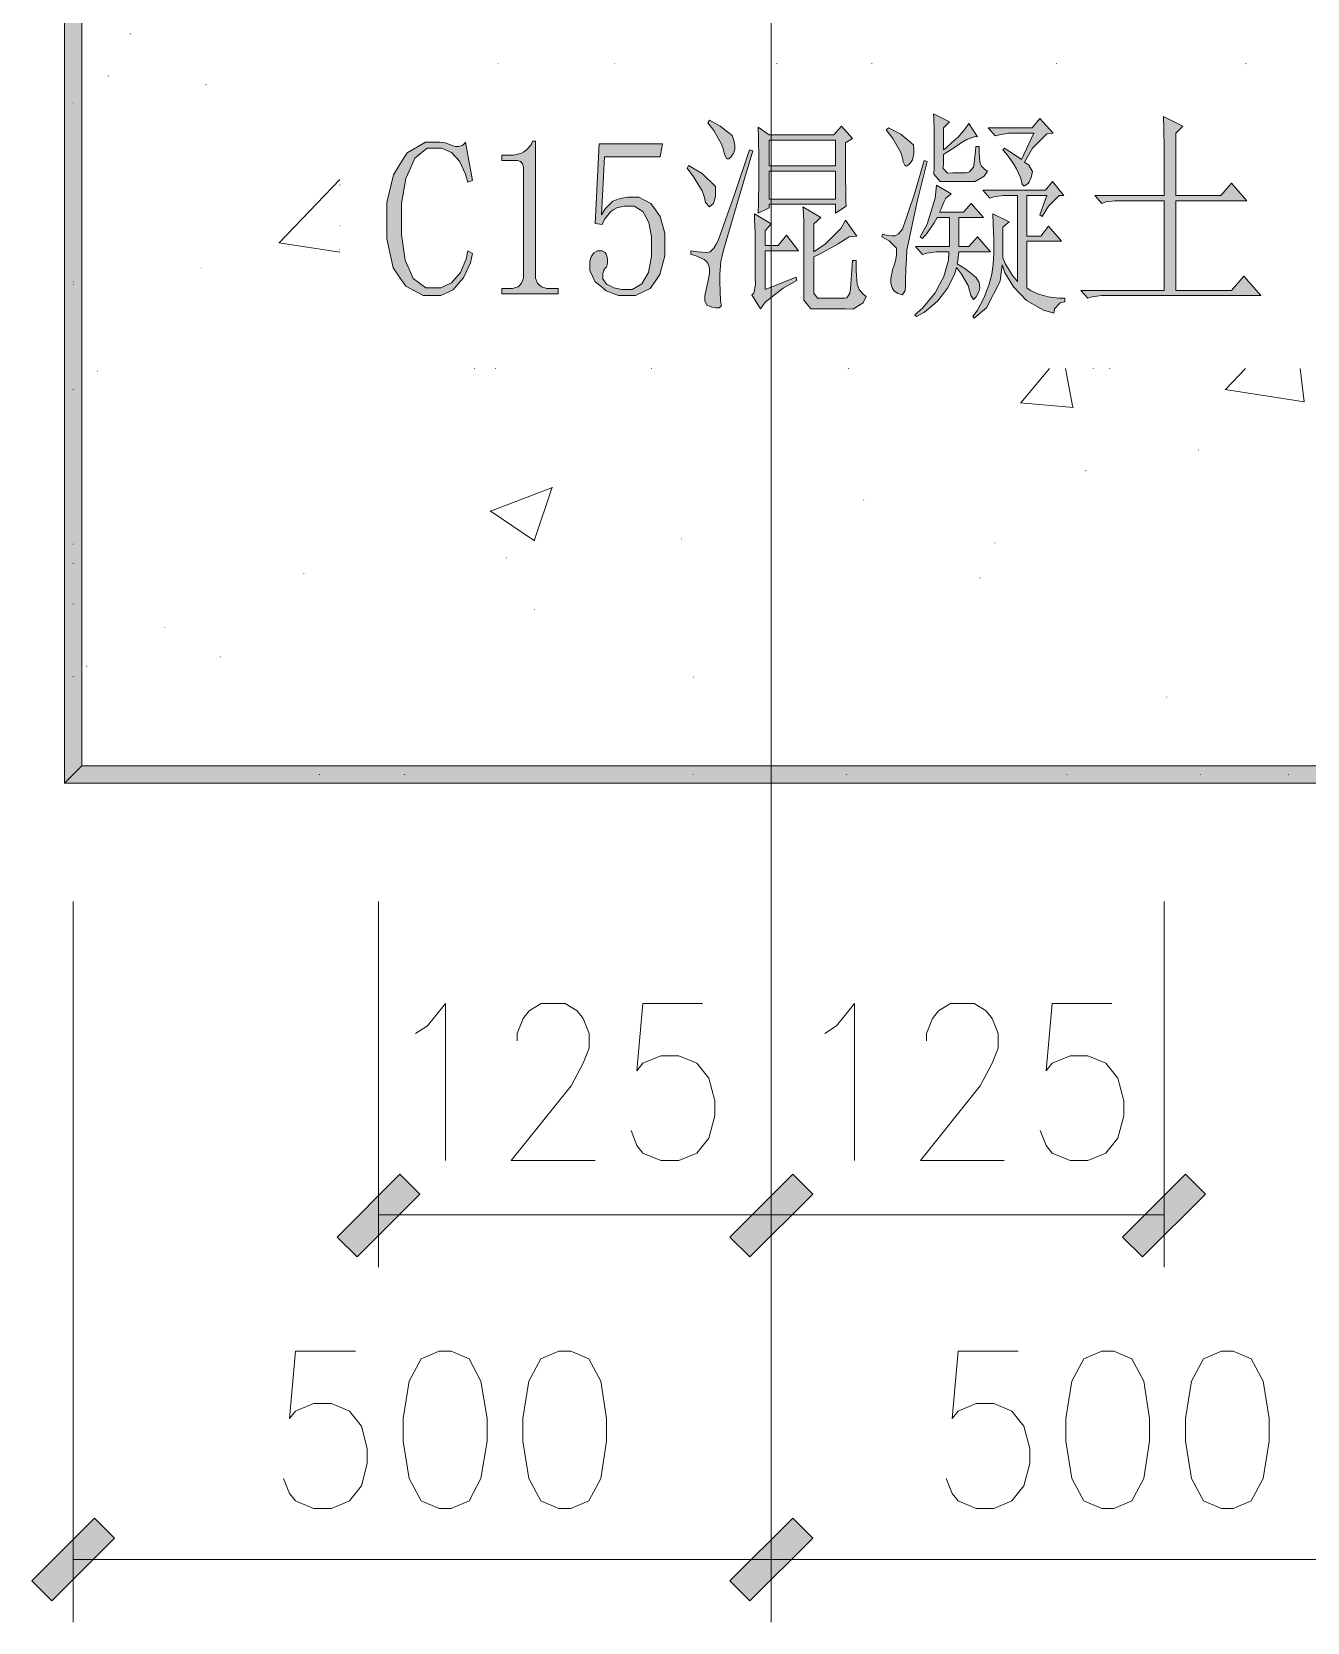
# Model space of a CAD drawing. Header units: millimetres. Extents: x 0 to 586, y 0 to 414.
# Drawn here: x 186.34 to 215.16, y 27.13 to 63.06 of the extents above; entities that cross this region are included whole.
import ezdxf

# ---------------------------------------------------------------- set-up
doc = ezdxf.new("R2010")
doc.units = ezdxf.units.MM

msp = doc.modelspace()

# ---------------------------------------------------------------- hatches: boundary and pattern name
h = msp.add_hatch(color=0)
h.dxf.hatch_style = 2
h.paths.add_polyline_path([(187.476694, 46.478472), (187.081583, 46.083361), (187.081583, 81.188278), (187.476694, 80.793167)])
h = msp.add_hatch(color=0)
h.dxf.hatch_style = 2
h.paths.add_polyline_path([(188.570306, 63.003642), (188.557253, 63.016694), (188.570306, 63.029747), (188.583358, 63.016694)])
h = msp.add_hatch(color=0)
h.dxf.hatch_style = 2
h.paths.add_polyline_path([(196.878222, 62.329836), (196.865169, 62.342889), (196.878222, 62.355942), (196.891275, 62.342889)])
h = msp.add_hatch(color=0)
h.dxf.hatch_style = 2
h.paths.add_polyline_path([(199.513472, 62.329836), (199.500419, 62.342889), (199.513472, 62.355942), (199.526525, 62.342889)])
h = msp.add_hatch(color=0)
h.dxf.hatch_style = 2
h.paths.add_polyline_path([(203.051833, 62.442725), (203.038781, 62.455778), (203.051833, 62.468831), (203.064886, 62.455778)])
h = msp.add_hatch(color=0)
h.dxf.hatch_style = 2
h.paths.add_polyline_path([(203.051833, 62.442725), (203.038781, 62.455778), (203.051833, 62.468831), (203.064886, 62.455778)])
h = msp.add_hatch(color=0)
h.dxf.hatch_style = 2
h.paths.add_polyline_path([(203.051833, 62.442725), (203.038781, 62.455778), (203.051833, 62.468831), (203.064886, 62.455778)])
h = msp.add_hatch(color=0)
h.dxf.hatch_style = 2
h.paths.add_polyline_path([(203.178833, 62.329836), (203.165781, 62.342889), (203.178833, 62.355942), (203.191886, 62.342889)])
h = msp.add_hatch(color=0)
h.dxf.hatch_style = 2
h.paths.add_polyline_path([(203.178833, 62.329836), (203.165781, 62.342889), (203.178833, 62.355942), (203.191886, 62.342889)])
h = msp.add_hatch(color=0)
h.dxf.hatch_style = 2
h.paths.add_polyline_path([(205.32725, 62.329836), (205.314197, 62.342889), (205.32725, 62.355942), (205.340303, 62.342889)])
h = msp.add_hatch(color=0)
h.dxf.hatch_style = 2
h.paths.add_polyline_path([(205.32725, 62.329836), (205.314197, 62.342889), (205.32725, 62.355942), (205.340303, 62.342889)])
h = msp.add_hatch(color=0)
h.dxf.hatch_style = 2
h.paths.add_polyline_path([(209.497083, 62.329836), (209.484031, 62.342889), (209.497083, 62.355942), (209.510136, 62.342889)])
h = msp.add_hatch(color=0)
h.dxf.hatch_style = 2
h.paths.add_polyline_path([(213.776278, 62.329836), (213.763225, 62.342889), (213.776278, 62.355942), (213.789331, 62.342889)])
h = msp.add_hatch(color=0)
h.dxf.hatch_style = 2
h.paths.add_polyline_path([(213.776278, 62.329836), (213.763225, 62.342889), (213.776278, 62.355942), (213.789331, 62.342889)])
h = msp.add_hatch(color=0)
h.dxf.hatch_style = 2
h.paths.add_polyline_path([(213.776278, 62.329836), (213.763225, 62.342889), (213.776278, 62.355942), (213.789331, 62.342889)])
h = msp.add_hatch(color=0)
h.dxf.hatch_style = 2
h.paths.add_polyline_path([(188.069361, 62.051142), (188.056308, 62.064194), (188.069361, 62.077247), (188.082414, 62.064194)])
h = msp.add_hatch(color=0)
h.dxf.hatch_style = 2
h.paths.add_polyline_path([(190.281278, 61.850058), (190.268225, 61.863111), (190.281278, 61.876164), (190.294331, 61.863111)])
h = msp.add_hatch(color=0)
h.dxf.hatch_style = 2
h.paths.add_polyline_path([(187.279139, 61.444364), (187.266086, 61.457417), (187.279139, 61.470469), (187.292192, 61.457417)])
h = msp.add_hatch(color=0)
h.dxf.hatch_style = 2
h.paths.add_polyline_path([(187.279139, 61.444364), (187.266086, 61.457417), (187.279139, 61.470469), (187.292192, 61.457417)])
h = msp.add_hatch(color=0)
h.dxf.hatch_style = 2
h.paths.add_polyline_path([(187.279139, 61.444364), (187.266086, 61.457417), (187.279139, 61.470469), (187.292192, 61.457417)])
h = msp.add_hatch(color=0)
h.dxf.hatch_style = 2
h.paths.add_polyline_path([(206.734833, 60.014556), (206.734833, 60.61075), (206.734833, 60.818889), (206.72425, 61.115222), (206.717194, 61.206944), (207.084083, 61.027028), (206.942972, 60.889444), (206.942972, 60.392028), (207.006472, 60.441417), (207.137, 60.557833), (207.204028, 60.621333), (207.274583, 60.684833), (207.433333, 60.868278), (207.518, 60.988222), (207.712028, 60.688361), (207.659111, 60.698944), (207.475667, 60.631917), (207.345139, 60.550778), (207.214611, 60.462583), (207.013528, 60.332056), (206.942972, 60.29325), (206.942972, 60.095694), (206.935917, 59.97575), (207.038222, 59.866389), (207.154639, 59.876972), (207.468611, 59.876972), (207.535639, 59.898139), (207.620306, 60.000444), (207.634417, 60.085111), (207.645, 60.169778), (207.669694, 60.363806), (207.67675, 60.473167), (207.747306, 60.473167), (207.747306, 60.325), (207.764944, 60.123917), (207.782583, 60.074528), (207.800222, 60.025139), (207.877833, 59.947528), (207.937806, 59.915778), (207.86725, 59.799361), (207.659111, 59.679417), (207.518, 59.679417), (207.031167, 59.679417), (206.872417, 59.679417), (206.72425, 59.84875)])
h = msp.add_hatch(color=0)
h.dxf.hatch_style = 2
h.paths.add_polyline_path([(208.777417, 60.113333), (208.872667, 60.046306), (208.953806, 59.905194), (208.943222, 59.838167), (208.929111, 59.767611), (208.88325, 59.668833), (208.855028, 59.637083), (208.823278, 59.608861), (208.784472, 59.580639), (208.749194, 59.580639), (208.713917, 59.637083), (208.706861, 59.697056), (208.678639, 59.788778), (208.5975, 59.965167), (208.541056, 60.053361), (208.484611, 60.145083), (208.357611, 60.314417), (208.287056, 60.392028), (208.322333, 60.430833), (208.417583, 60.370861), (208.611611, 60.243861), (208.706861, 60.173306), (208.985556, 60.7695), (208.530472, 60.7695), (208.417583, 60.7695), (208.209444, 60.73775), (208.114194, 60.709528), (207.955444, 60.889444), (208.950278, 60.889444), (209.123139, 61.104639), (209.423, 60.7695), (209.281889, 60.758917), (208.957333, 60.430833)])
h = msp.add_hatch(color=0)
h.dxf.hatch_style = 2
h.paths.add_polyline_path([(211.934778, 60.236806), (211.934778, 60.416722), (211.924194, 60.871806), (211.917139, 61.146972), (212.351056, 60.931778), (212.195833, 60.773028), (212.195833, 59.365444), (213.208306, 59.365444), (213.451722, 59.644139), (213.800972, 59.2455), (212.195833, 59.2455), (212.195833, 57.220556), (213.451722, 57.220556), (213.730417, 57.538056), (214.114944, 57.100611), (210.625972, 57.100611), (210.513083, 57.100611), (210.301417, 57.072389), (210.206167, 57.044167), (210.050944, 57.220556), (211.934778, 57.220556), (211.934778, 59.2455), (210.939944, 59.2455), (210.827056, 59.2455), (210.615389, 59.217278), (210.520139, 59.185528), (210.364917, 59.365444), (211.934778, 59.365444)])
h = msp.add_hatch(color=0)
h.dxf.hatch_style = 2
h.paths.add_polyline_path([(201.658361, 61.065833), (201.901778, 60.92825), (202.166361, 60.720111), (202.191056, 60.649556), (202.212222, 60.582528), (202.233389, 60.48375), (202.233389, 60.452), (202.233389, 60.402611), (202.201639, 60.314417), (202.173417, 60.275611), (202.141667, 60.233278), (202.092278, 60.194472), (202.074639, 60.194472), (202.049944, 60.194472), (201.997028, 60.29325), (201.972333, 60.392028), (201.926472, 60.522556), (201.753611, 60.829472), (201.623083, 61.005861)])
h = msp.add_hatch(color=0)
h.paths.add_polyline_path([(202.7555, 58.966806), (202.766083, 59.192583), (202.773139, 59.675889), (202.773139, 59.929889), (202.773139, 60.180361), (202.766083, 60.670722), (202.7555, 60.910611), (203.002444, 60.730694), (204.466472, 60.730694), (204.639333, 60.92825), (204.886278, 60.653083), (204.727528, 60.554306), (204.727528, 59.958111), (204.738111, 59.2455), (204.745167, 59.125556), (204.50175, 58.966806), (204.50175, 59.164361), (203.002444, 59.164361), (203.002444, 59.08675)])
h.paths.add_polyline_path([(203.002444, 59.915778), (203.002444, 59.284306), (204.50175, 59.284306), (204.50175, 59.915778)])
h.paths.add_polyline_path([(203.002444, 60.614278), (203.002444, 60.035722), (204.50175, 60.035722), (204.50175, 60.614278)])
h = msp.add_hatch(color=0)
h.dxf.hatch_style = 2
h.paths.add_polyline_path([(205.651806, 60.847111), (205.704722, 60.889444), (205.983417, 60.748333), (206.269167, 60.511972), (206.272694, 60.413194), (206.276222, 60.314417), (206.244472, 60.169778), (206.212722, 60.123917), (206.177444, 60.081583), (206.124528, 60.035722), (206.106889, 60.035722), (206.078667, 60.035722), (206.036333, 60.123917), (206.018694, 60.215639), (205.983417, 60.332056), (205.799972, 60.649556)])
h = msp.add_hatch(color=0)
h.dxf.hatch_style = 2
h.paths.add_polyline_path([(195.428306, 57.100611), (195.184889, 57.100611), (194.796833, 57.312278), (194.652194, 57.520417), (194.511083, 57.728556), (194.366444, 58.381194), (194.366444, 58.829222), (194.366444, 59.203167), (194.518139, 59.831111), (194.669833, 60.078056), (194.825056, 60.325), (195.237806, 60.571944), (195.498861, 60.571944), (195.562361, 60.571944), (195.682306, 60.554306), (195.742278, 60.533139), (195.805778, 60.504917), (195.908083, 60.473167), (195.953944, 60.473167), (195.989222, 60.473167), (196.045667, 60.48375), (196.066833, 60.494333), (196.088, 60.504917), (196.126806, 60.543722), (196.144444, 60.571944), (196.303194, 59.700583), (196.197361, 59.661778), (196.144444, 59.84875), (196.006861, 60.138028), (195.918667, 60.236806), (195.830472, 60.335583), (195.604694, 60.434361), (195.463583, 60.434361), (195.280139, 60.434361), (194.997917, 60.208583), (194.899139, 59.979278), (194.796833, 59.749972), (194.698056, 59.185528), (194.698056, 58.846861), (194.698056, 58.479972), (194.782722, 57.904944), (194.870917, 57.696806), (194.959111, 57.488667), (195.244861, 57.280528), (195.445944, 57.280528), (195.587056, 57.280528), (195.826944, 57.393417), (195.925722, 57.506306), (196.028028, 57.622722), (196.162083, 57.926111), (196.197361, 58.113083), (196.303194, 58.053111), (196.257333, 57.844972), (196.098583, 57.502778), (195.978639, 57.368722), (195.862222, 57.234667), (195.587056, 57.100611)])
h = msp.add_hatch(color=0)
h.dxf.hatch_style = 2
h.paths.add_polyline_path([(197.728417, 60.589583), (197.728417, 57.580389), (197.728417, 57.49925), (197.774278, 57.379306), (197.816611, 57.3405), (197.858944, 57.301694), (197.982417, 57.262889), (198.060028, 57.262889), (198.236417, 57.262889), (198.236417, 57.142944), (196.962889, 57.142944), (196.962889, 57.262889), (197.121639, 57.262889), (197.206306, 57.262889), (197.333306, 57.301694), (197.372111, 57.3405), (197.410917, 57.379306), (197.45325, 57.49925), (197.45325, 57.580389), (197.45325, 59.97575), (197.45325, 60.014556), (197.428556, 60.081583), (197.407389, 60.106278), (197.386222, 60.130972), (197.319194, 60.155667), (197.276861, 60.155667), (196.962889, 60.155667), (196.962889, 60.275611), (197.121639, 60.275611), (197.223944, 60.275611), (197.393278, 60.314417), (197.460306, 60.353222), (197.523806, 60.395556), (197.626111, 60.511972), (197.661389, 60.589583)])
h = msp.add_hatch(color=0)
h.dxf.hatch_style = 2
h.paths.add_polyline_path([(199.894472, 59.323111), (200.060278, 59.323111), (200.331917, 59.182), (200.43775, 59.037361), (200.543583, 58.892722), (200.645889, 58.511722), (200.645889, 58.271833), (200.645889, 58.003722), (200.536528, 57.576861), (200.427167, 57.418111), (200.317806, 57.259361), (199.982667, 57.100611), (199.756889, 57.100611), (199.598139, 57.100611), (199.319444, 57.206444), (199.1995, 57.312278), (199.076028, 57.414583), (198.952556, 57.668583), (198.952556, 57.81675), (198.952556, 57.876722), (198.984306, 57.979028), (199.016056, 58.024889), (199.044278, 58.07075), (199.128944, 58.113083), (199.178333, 58.113083), (199.23125, 58.113083), (199.301806, 58.074278), (199.319444, 58.035472), (199.337083, 57.993139), (199.354722, 57.926111), (199.354722, 57.894361), (199.354722, 57.834389), (199.3265, 57.746194), (199.301806, 57.717972), (199.273583, 57.675639), (199.248889, 57.598028), (199.248889, 57.559222), (199.248889, 57.478083), (199.333556, 57.358139), (199.414694, 57.319333), (199.499361, 57.280528), (199.67575, 57.241722), (199.774528, 57.241722), (199.912111, 57.241722), (200.127306, 57.368722), (200.201389, 57.49925), (200.275472, 57.62625), (200.349556, 57.993139), (200.349556, 58.233028), (200.349556, 58.430583), (200.286056, 58.755139), (200.219028, 58.878611), (200.152, 59.002083), (199.957972, 59.125556), (199.827444, 59.125556), (199.728667, 59.125556), (199.562861, 59.08675), (199.495833, 59.044417), (199.425278, 59.005611), (199.29475, 58.836278), (199.23125, 58.709278), (199.076028, 58.730444), (199.164222, 60.533139), (200.592972, 60.533139), (200.540056, 60.236806), (199.284167, 60.236806), (199.213611, 58.928), (199.301806, 59.065583), (199.471139, 59.234917), (199.555806, 59.263139), (199.636944, 59.294889), (199.809806, 59.323111)])
h = msp.add_hatch(color=0)
h.dxf.hatch_style = 2
h.paths.add_polyline_path([(202.635556, 60.374389), (202.321583, 59.312528), (201.975861, 58.127194), (201.944111, 58.003722), (201.915889, 57.88025), (201.887667, 57.576861), (201.894722, 57.400472), (201.89825, 57.220556), (201.908833, 56.973611), (201.919417, 56.903056), (201.919417, 56.86425), (201.877083, 56.825444), (201.831222, 56.825444), (201.795944, 56.825444), (201.711278, 56.843083), (201.658361, 56.86425), (201.605444, 56.881889), (201.552528, 56.973611), (201.552528, 57.040639), (201.552528, 57.093556), (201.58075, 57.241722), (201.605444, 57.3405), (201.630139, 57.439278), (201.658361, 57.598028), (201.658361, 57.658), (201.658361, 57.725028), (201.619556, 57.834389), (201.58075, 57.876722), (201.538417, 57.915528), (201.369083, 57.993139), (201.238556, 58.035472), (201.238556, 58.113083), (201.397306, 58.091917), (201.591333, 58.077806), (201.630139, 58.084861), (201.668944, 58.088389), (201.757139, 58.176583), (201.806528, 58.26125), (201.852389, 58.345917), (202.233389, 59.411306), (202.565, 60.395556)])
h = msp.add_hatch(color=0)
h.dxf.hatch_style = 2
h.paths.add_polyline_path([(201.185639, 60.03925), (201.492556, 59.859333), (201.795944, 59.566528), (201.795944, 59.453639), (201.795944, 59.337222), (201.750083, 59.185528), (201.700694, 59.143194), (201.654833, 59.104389), (201.570167, 59.203167), (201.534889, 59.344278), (201.492556, 59.471278), (201.298528, 59.788778), (201.150361, 59.979278)])
h = msp.add_hatch(color=0)
h.dxf.hatch_style = 2
h.paths.add_polyline_path([(205.567139, 58.490556), (205.651806, 58.469389), (205.775278, 58.45175), (205.810556, 58.45175), (205.845833, 58.45175), (205.926972, 58.501139), (205.976361, 58.550528), (206.022222, 58.599917), (206.290333, 59.400722), (206.509056, 60.155667), (206.576083, 60.1345), (206.350306, 59.231389), (206.113944, 58.127194), (206.106889, 57.926111), (206.096306, 57.7215), (206.08925, 57.421639), (206.08925, 57.322861), (206.078667, 57.2135), (206.018694, 57.11825), (205.965778, 57.132361), (205.912861, 57.146472), (205.83525, 57.202917), (205.810556, 57.241722), (205.782333, 57.280528), (205.757639, 57.37225), (205.757639, 57.421639), (205.757639, 57.471028), (205.77175, 57.573333), (205.782333, 57.629778), (205.796444, 57.682694), (205.828194, 57.788528), (205.845833, 57.837917), (205.863472, 57.887306), (205.881111, 58.014306), (205.881111, 58.095444), (205.881111, 58.173056), (205.715306, 58.342389), (205.5495, 58.430583)])
h = msp.add_hatch(color=0)
h.dxf.hatch_style = 2
h.paths.add_polyline_path([(207.606194, 56.627889), (207.712028, 56.776056), (207.86725, 57.061806), (207.920167, 57.202917), (207.973083, 57.3405), (208.040111, 57.587444), (208.050694, 57.696806), (208.064806, 57.806167), (208.078917, 58.063694), (208.078917, 58.211861), (208.078917, 58.363556), (208.068333, 58.730444), (208.061278, 58.945639), (208.428167, 58.76925), (208.287056, 58.649306), (208.287056, 57.954333), (208.339972, 57.827333), (208.505778, 57.559222), (208.618667, 57.421639), (208.618667, 59.361917), (208.410528, 59.361917), (208.297639, 59.361917), (208.085972, 59.333694), (207.990722, 59.305472), (207.831972, 59.481861), (209.246611, 59.481861), (209.405361, 59.679417), (209.666417, 59.361917), (209.560583, 59.361917), (209.317167, 59.125556), (209.176056, 58.885667), (209.123139, 58.928), (209.281889, 59.361917), (208.826806, 59.361917), (208.826806, 58.448222), (209.140778, 58.448222), (209.317167, 58.666944), (209.6135, 58.331806), (208.826806, 58.331806), (208.826806, 57.280528), (208.907944, 57.220556), (209.094917, 57.132361), (209.204278, 57.104139), (209.313639, 57.072389), (209.553528, 57.044167), (209.684056, 57.044167), (209.684056, 56.963028), (209.578222, 56.934806), (209.45475, 56.804278), (209.437111, 56.7055), (209.204278, 56.776056), (208.823278, 56.994778), (208.678639, 57.142944), (208.537528, 57.291111), (208.329389, 57.619194), (208.269417, 57.795583), (208.227083, 57.428694), (207.913111, 56.825444), (207.641472, 56.589083)])
h = msp.add_hatch(color=0)
h.dxf.hatch_style = 2
h.paths.add_polyline_path([(193.304583, 59.588753), (193.291531, 59.601806), (193.304583, 59.614858), (193.317636, 59.601806)])
h = msp.add_hatch(color=0)
h.dxf.hatch_style = 2
h.paths.add_polyline_path([(193.304583, 59.588753), (193.291531, 59.601806), (193.304583, 59.614858), (193.317636, 59.601806)])
h = msp.add_hatch(color=0)
h.dxf.hatch_style = 2
h.paths.add_polyline_path([(207.712028, 58.430583), (208.008361, 58.091917), (207.292222, 58.091917), (207.285167, 58.024889), (207.267528, 57.883778), (207.256944, 57.81675), (207.450972, 57.696806), (207.67675, 57.516889), (207.712028, 57.460444), (207.747306, 57.400472), (207.764944, 57.280528), (207.747306, 57.220556), (207.729667, 57.160583), (207.680278, 57.072389), (207.652056, 57.044167), (207.620306, 57.012417), (207.563861, 57.104139), (207.535639, 57.220556), (207.503889, 57.329917), (207.352194, 57.587444), (207.239306, 57.735611), (207.196972, 57.576861), (207.038222, 57.269944), (206.925333, 57.121778), (206.812444, 56.973611), (206.516111, 56.726667), (206.332667, 56.627889), (206.297389, 56.666694), (206.480833, 56.825444), (206.759528, 57.167639), (206.858306, 57.351083), (206.953556, 57.534528), (207.055861, 57.904944), (207.066444, 58.091917), (206.890056, 58.091917), (206.777167, 58.091917), (206.569028, 58.063694), (206.473778, 58.031944), (206.315028, 58.211861), (207.084083, 58.211861), (207.084083, 58.868028), (206.805389, 58.868028), (206.734833, 58.748083), (206.569028, 58.508194), (206.473778, 58.391778), (206.420861, 58.430583), (206.576083, 58.716333), (206.759528, 59.301944), (206.78775, 59.598278), (207.119361, 59.400722), (206.995889, 59.301944), (206.960611, 59.224333), (206.890056, 59.065583), (206.858306, 58.984444), (207.398056, 58.984444), (207.570917, 59.182), (207.849611, 58.868028), (207.292222, 58.868028), (207.292222, 58.211861), (207.518, 58.211861)])
h = msp.add_hatch(color=0)
h.dxf.hatch_style = 2
h.paths.add_polyline_path([(202.688472, 57.49925), (202.688472, 58.331806), (202.688472, 58.518778), (202.677889, 58.829222), (202.670833, 58.945639), (203.051833, 58.726917), (202.91425, 58.568167), (202.91425, 58.233028), (203.210583, 58.233028), (203.401083, 58.469389), (203.665667, 58.113083), (202.91425, 58.113083), (202.91425, 57.241722), (203.61275, 57.516889), (203.630389, 57.439278), (203.323472, 57.269944), (202.91425, 56.952444), (202.808417, 56.804278), (202.617917, 57.121778), (202.66025, 57.160583), (202.695528, 57.351083)])
h = msp.add_hatch(color=0)
h.dxf.hatch_style = 2
h.paths.add_polyline_path([(203.785611, 58.550528), (203.785611, 58.716333), (203.778556, 58.995028), (203.767972, 59.104389), (204.170139, 58.8645), (204.011389, 58.726917), (204.011389, 58.091917), (204.275972, 58.271833), (204.632278, 58.628139), (204.727528, 58.808056), (204.988583, 58.448222), (204.815722, 58.430583), (204.561722, 58.271833), (204.159556, 58.042528), (204.011389, 57.9755), (204.011389, 57.280528), (204.011389, 57.160583), (204.099583, 57.040639), (204.187778, 57.040639), (204.709889, 57.040639), (204.762806, 57.051222), (204.829833, 57.160583), (204.840417, 57.259361), (204.854528, 57.358139), (204.875694, 57.675639), (204.886278, 57.894361), (204.970944, 57.894361), (204.970944, 57.658), (204.995639, 57.358139), (205.016806, 57.298167), (205.037972, 57.241722), (205.129694, 57.132361), (205.20025, 57.082972), (205.129694, 56.934806), (204.893333, 56.793694), (204.727528, 56.804278), (204.099583, 56.804278), (203.944361, 56.804278), (203.785611, 57.001833), (203.785611, 57.199389)])
h = msp.add_hatch(color=0)
h.dxf.hatch_style = 2
h.paths.add_polyline_path([(193.304583, 58.664475), (193.291531, 58.677528), (193.304583, 58.690581), (193.317636, 58.677528)])
h = msp.add_hatch(color=0)
h.dxf.hatch_style = 2
h.paths.add_polyline_path([(193.304583, 58.664475), (193.291531, 58.677528), (193.304583, 58.690581), (193.317636, 58.677528)])
h = msp.add_hatch(color=0)
h.dxf.hatch_style = 2
h.paths.add_polyline_path([(193.304583, 58.121197), (193.291531, 58.13425), (193.304583, 58.147303), (193.317636, 58.13425)])
h = msp.add_hatch(color=0)
h.dxf.hatch_style = 2
h.paths.add_polyline_path([(193.304583, 58.121197), (193.291531, 58.13425), (193.304583, 58.147303), (193.317636, 58.13425)])
h = msp.add_hatch(color=0)
h.dxf.hatch_style = 2
h.paths.add_polyline_path([(190.175444, 57.711975), (190.162392, 57.725028), (190.175444, 57.738081), (190.188497, 57.725028)])
h = msp.add_hatch(color=0)
h.dxf.hatch_style = 2
h.paths.add_polyline_path([(187.279139, 57.401531), (187.266086, 57.414583), (187.279139, 57.427636), (187.292192, 57.414583)])
h = msp.add_hatch(color=0)
h.dxf.hatch_style = 2
h.paths.add_polyline_path([(187.279139, 57.401531), (187.266086, 57.414583), (187.279139, 57.427636), (187.292192, 57.414583)])
h = msp.add_hatch(color=0)
h.dxf.hatch_style = 2
h.paths.add_polyline_path([(187.279139, 57.401531), (187.266086, 57.414583), (187.279139, 57.427636), (187.292192, 57.414583)])
h = msp.add_hatch(color=0)
h.dxf.hatch_style = 2
h.paths.add_polyline_path([(187.279139, 57.330975), (187.266086, 57.344028), (187.279139, 57.357081), (187.292192, 57.344028)])
h = msp.add_hatch(color=0)
h.dxf.hatch_style = 2
h.paths.add_polyline_path([(187.279139, 57.330975), (187.266086, 57.344028), (187.279139, 57.357081), (187.292192, 57.344028)])
h = msp.add_hatch(color=0)
h.dxf.hatch_style = 2
h.paths.add_polyline_path([(187.279139, 57.330975), (187.266086, 57.344028), (187.279139, 57.357081), (187.292192, 57.344028)])
h = msp.add_hatch(color=0)
h.dxf.hatch_style = 2
h.paths.add_polyline_path([(187.825944, 55.383642), (187.812892, 55.396694), (187.825944, 55.409747), (187.838997, 55.396694)])
h = msp.add_hatch(color=0)
h.dxf.hatch_style = 2
h.paths.add_polyline_path([(196.345528, 55.440086), (196.332475, 55.453139), (196.345528, 55.466192), (196.358581, 55.453139)])
h = msp.add_hatch(color=0)
h.dxf.hatch_style = 2
h.paths.add_polyline_path([(196.345528, 55.440086), (196.332475, 55.453139), (196.345528, 55.466192), (196.358581, 55.453139)])
h = msp.add_hatch(color=0)
h.dxf.hatch_style = 2
h.paths.add_polyline_path([(196.825306, 55.440086), (196.812253, 55.453139), (196.825306, 55.466192), (196.838358, 55.453139)])
h = msp.add_hatch(color=0)
h.dxf.hatch_style = 2
h.paths.add_polyline_path([(196.825306, 55.440086), (196.812253, 55.453139), (196.825306, 55.466192), (196.838358, 55.453139)])
h = msp.add_hatch(color=0)
h.dxf.hatch_style = 2
h.paths.add_polyline_path([(200.346028, 55.440086), (200.332975, 55.453139), (200.346028, 55.466192), (200.359081, 55.453139)])
h = msp.add_hatch(color=0)
h.dxf.hatch_style = 2
h.paths.add_polyline_path([(200.346028, 55.440086), (200.332975, 55.453139), (200.346028, 55.466192), (200.359081, 55.453139)])
h = msp.add_hatch(color=0)
h.dxf.hatch_style = 2
h.paths.add_polyline_path([(200.346028, 55.440086), (200.332975, 55.453139), (200.346028, 55.466192), (200.359081, 55.453139)])
h = msp.add_hatch(color=0)
h.dxf.hatch_style = 2
h.paths.add_polyline_path([(204.794556, 55.440086), (204.781503, 55.453139), (204.794556, 55.466192), (204.807608, 55.453139)])
h = msp.add_hatch(color=0)
h.dxf.hatch_style = 2
h.paths.add_polyline_path([(210.329639, 55.440086), (210.316586, 55.453139), (210.329639, 55.466192), (210.342692, 55.453139)])
h = msp.add_hatch(color=0)
h.dxf.hatch_style = 2
h.paths.add_polyline_path([(210.329639, 55.440086), (210.316586, 55.453139), (210.329639, 55.466192), (210.342692, 55.453139)])
h = msp.add_hatch(color=0)
h.dxf.hatch_style = 2
h.paths.add_polyline_path([(210.329639, 55.440086), (210.316586, 55.453139), (210.329639, 55.466192), (210.342692, 55.453139)])
h = msp.add_hatch(color=0)
h.dxf.hatch_style = 2
h.paths.add_polyline_path([(210.700056, 55.440086), (210.687003, 55.453139), (210.700056, 55.466192), (210.713108, 55.453139)])
h = msp.add_hatch(color=0)
h.dxf.hatch_style = 2
h.paths.add_polyline_path([(210.700056, 55.440086), (210.687003, 55.453139), (210.700056, 55.466192), (210.713108, 55.453139)])
h = msp.add_hatch(color=0)
h.dxf.hatch_style = 2
h.paths.add_polyline_path([(187.279139, 54.963836), (187.266086, 54.976889), (187.279139, 54.989942), (187.292192, 54.976889)])
h = msp.add_hatch(color=0)
h.dxf.hatch_style = 2
h.paths.add_polyline_path([(187.279139, 54.963836), (187.266086, 54.976889), (187.279139, 54.989942), (187.292192, 54.976889)])
h = msp.add_hatch(color=0)
h.dxf.hatch_style = 2
h.paths.add_polyline_path([(187.279139, 54.963836), (187.266086, 54.976889), (187.279139, 54.989942), (187.292192, 54.976889)])
h = msp.add_hatch(color=0)
h.dxf.hatch_style = 2
h.paths.add_polyline_path([(203.051833, 54.103058), (203.038781, 54.116111), (203.051833, 54.129164), (203.064886, 54.116111)])
h = msp.add_hatch(color=0)
h.dxf.hatch_style = 2
h.paths.add_polyline_path([(203.051833, 54.103058), (203.038781, 54.116111), (203.051833, 54.129164), (203.064886, 54.116111)])
h = msp.add_hatch(color=0)
h.dxf.hatch_style = 2
h.paths.add_polyline_path([(203.051833, 54.103058), (203.038781, 54.116111), (203.051833, 54.129164), (203.064886, 54.116111)])
h = msp.add_hatch(color=0)
h.dxf.hatch_style = 2
h.paths.add_polyline_path([(203.051833, 53.715003), (203.038781, 53.728056), (203.051833, 53.741108), (203.064886, 53.728056)])
h = msp.add_hatch(color=0)
h.dxf.hatch_style = 2
h.paths.add_polyline_path([(203.051833, 53.715003), (203.038781, 53.728056), (203.051833, 53.741108), (203.064886, 53.728056)])
h = msp.add_hatch(color=0)
h.dxf.hatch_style = 2
h.paths.add_polyline_path([(203.051833, 53.715003), (203.038781, 53.728056), (203.051833, 53.741108), (203.064886, 53.728056)])
h = msp.add_hatch(color=0)
h.dxf.hatch_style = 2
h.paths.add_polyline_path([(212.707361, 53.598586), (212.694308, 53.611639), (212.707361, 53.624692), (212.720414, 53.611639)])
h = msp.add_hatch(color=0)
h.dxf.hatch_style = 2
h.paths.add_polyline_path([(210.160306, 53.132919), (210.147253, 53.145972), (210.160306, 53.159025), (210.173358, 53.145972)])
h = msp.add_hatch(color=0)
h.dxf.hatch_style = 2
h.paths.add_polyline_path([(205.143806, 52.473225), (205.130753, 52.486278), (205.143806, 52.499331), (205.156858, 52.486278)])
h = msp.add_hatch(color=0)
h.dxf.hatch_style = 2
h.paths.add_polyline_path([(203.051833, 52.198058), (203.038781, 52.211111), (203.051833, 52.224164), (203.064886, 52.211111)])
h = msp.add_hatch(color=0)
h.dxf.hatch_style = 2
h.paths.add_polyline_path([(203.051833, 52.198058), (203.038781, 52.211111), (203.051833, 52.224164), (203.064886, 52.211111)])
h = msp.add_hatch(color=0)
h.dxf.hatch_style = 2
h.paths.add_polyline_path([(203.051833, 52.198058), (203.038781, 52.211111), (203.051833, 52.224164), (203.064886, 52.211111)])
h = msp.add_hatch(color=0)
h.dxf.hatch_style = 2
h.paths.add_polyline_path([(187.279139, 51.474864), (187.266086, 51.487917), (187.279139, 51.500969), (187.292192, 51.487917)])
h = msp.add_hatch(color=0)
h.dxf.hatch_style = 2
h.paths.add_polyline_path([(187.279139, 51.474864), (187.266086, 51.487917), (187.279139, 51.500969), (187.292192, 51.487917)])
h = msp.add_hatch(color=0)
h.dxf.hatch_style = 2
h.paths.add_polyline_path([(201.023361, 51.591281), (201.010308, 51.604333), (201.023361, 51.617386), (201.036414, 51.604333)])
h = msp.add_hatch(color=0)
h.dxf.hatch_style = 2
h.paths.add_polyline_path([(208.107139, 51.499558), (208.094086, 51.512611), (208.107139, 51.525664), (208.120192, 51.512611)])
h = msp.add_hatch(color=0)
h.dxf.hatch_style = 2
h.paths.add_polyline_path([(187.279139, 51.040947), (187.266086, 51.054), (187.279139, 51.067053), (187.292192, 51.054)])
h = msp.add_hatch(color=0)
h.dxf.hatch_style = 2
h.paths.add_polyline_path([(197.07225, 51.160892), (197.059197, 51.173944), (197.07225, 51.186997), (197.085303, 51.173944)])
h = msp.add_hatch(color=0)
h.dxf.hatch_style = 2
h.paths.add_polyline_path([(192.493194, 50.808114), (192.480142, 50.821167), (192.493194, 50.834219), (192.506247, 50.821167)])
h = msp.add_hatch(color=0)
h.dxf.hatch_style = 2
h.paths.add_polyline_path([(207.768472, 50.709336), (207.755419, 50.722389), (207.768472, 50.735442), (207.781525, 50.722389)])
h = msp.add_hatch(color=0)
h.dxf.hatch_style = 2
h.paths.add_polyline_path([(187.279139, 50.120197), (187.266086, 50.13325), (187.279139, 50.146303), (187.292192, 50.13325)])
h = msp.add_hatch(color=0)
h.dxf.hatch_style = 2
h.paths.add_polyline_path([(197.703722, 49.996725), (197.690669, 50.009778), (197.703722, 50.022831), (197.716775, 50.009778)])
h = msp.add_hatch(color=0)
h.dxf.hatch_style = 2
h.paths.add_polyline_path([(189.339361, 49.587503), (189.326308, 49.600556), (189.339361, 49.613608), (189.352414, 49.600556)])
h = msp.add_hatch(color=0)
h.dxf.hatch_style = 2
h.paths.add_polyline_path([(203.051833, 49.732142), (203.038781, 49.745194), (203.051833, 49.758247), (203.064886, 49.745194)])
h = msp.add_hatch(color=0)
h.dxf.hatch_style = 2
h.paths.add_polyline_path([(203.051833, 49.732142), (203.038781, 49.745194), (203.051833, 49.758247), (203.064886, 49.745194)])
h = msp.add_hatch(color=0)
h.dxf.hatch_style = 2
h.paths.add_polyline_path([(203.051833, 49.732142), (203.038781, 49.745194), (203.051833, 49.758247), (203.064886, 49.745194)])
h = msp.add_hatch(color=0)
h.dxf.hatch_style = 2
h.paths.add_polyline_path([(190.602306, 48.924281), (190.589253, 48.937333), (190.602306, 48.950386), (190.615358, 48.937333)])
h = msp.add_hatch(color=0)
h.dxf.hatch_style = 2
h.paths.add_polyline_path([(187.582528, 48.716142), (187.569475, 48.729194), (187.582528, 48.742247), (187.595581, 48.729194)])
h = msp.add_hatch(color=0)
h.dxf.hatch_style = 2
h.paths.add_polyline_path([(187.279139, 48.479781), (187.266086, 48.492833), (187.279139, 48.505886), (187.292192, 48.492833)])
h = msp.add_hatch(color=0)
h.dxf.hatch_style = 2
h.paths.add_polyline_path([(187.279139, 48.479781), (187.266086, 48.492833), (187.279139, 48.505886), (187.292192, 48.492833)])
h = msp.add_hatch(color=0)
h.dxf.hatch_style = 2
h.paths.add_polyline_path([(187.279139, 48.479781), (187.266086, 48.492833), (187.279139, 48.505886), (187.292192, 48.492833)])
h = msp.add_hatch(color=0)
h.dxf.hatch_style = 2
h.paths.add_polyline_path([(201.298528, 48.469197), (201.285475, 48.48225), (201.298528, 48.495303), (201.311581, 48.48225)])
h = msp.add_hatch(color=0)
h.dxf.hatch_style = 2
h.paths.add_polyline_path([(211.991222, 48.017642), (211.978169, 48.030694), (211.991222, 48.043747), (212.004275, 48.030694)])
h = msp.add_hatch(color=0)
h.dxf.hatch_style = 2
h.paths.add_polyline_path([(203.051833, 47.622531), (203.038781, 47.635583), (203.051833, 47.648636), (203.064886, 47.635583)])
h = msp.add_hatch(color=0)
h.dxf.hatch_style = 2
h.paths.add_polyline_path([(203.051833, 47.622531), (203.038781, 47.635583), (203.051833, 47.648636), (203.064886, 47.635583)])
h = msp.add_hatch(color=0)
h.dxf.hatch_style = 2
h.paths.add_polyline_path([(203.051833, 47.622531), (203.038781, 47.635583), (203.051833, 47.648636), (203.064886, 47.635583)])
h = msp.add_hatch(color=0)
h.dxf.hatch_style = 2
h.paths.add_polyline_path([(203.051833, 47.350892), (203.038781, 47.363944), (203.051833, 47.376997), (203.064886, 47.363944)])
h = msp.add_hatch(color=0)
h.dxf.hatch_style = 2
h.paths.add_polyline_path([(203.051833, 47.350892), (203.038781, 47.363944), (203.051833, 47.376997), (203.064886, 47.363944)])
h = msp.add_hatch(color=0)
h.dxf.hatch_style = 2
h.paths.add_polyline_path([(203.051833, 47.350892), (203.038781, 47.363944), (203.051833, 47.376997), (203.064886, 47.363944)])
h = msp.add_hatch(color=0)
h.dxf.hatch_style = 2
h.paths.add_polyline_path([(218.6305, 46.478472), (219.025611, 46.083361), (187.081583, 46.083361), (187.476694, 46.478472)])
h = msp.add_hatch(color=0)
h.dxf.hatch_style = 2
h.paths.add_polyline_path([(192.842444, 46.267864), (192.829392, 46.280917), (192.842444, 46.293969), (192.855497, 46.280917)])
h = msp.add_hatch(color=0)
h.dxf.hatch_style = 2
h.paths.add_polyline_path([(194.768611, 46.267864), (194.755558, 46.280917), (194.768611, 46.293969), (194.781664, 46.280917)])
h = msp.add_hatch(color=0)
h.dxf.hatch_style = 2
h.paths.add_polyline_path([(201.287944, 46.267864), (201.274892, 46.280917), (201.287944, 46.293969), (201.300997, 46.280917)])
h = msp.add_hatch(color=0)
h.dxf.hatch_style = 2
h.paths.add_polyline_path([(201.287944, 46.267864), (201.274892, 46.280917), (201.287944, 46.293969), (201.300997, 46.280917)])
h = msp.add_hatch(color=0)
h.dxf.hatch_style = 2
h.paths.add_polyline_path([(204.75575, 46.267864), (204.742697, 46.280917), (204.75575, 46.293969), (204.768803, 46.280917)])
h = msp.add_hatch(color=0)
h.dxf.hatch_style = 2
h.paths.add_polyline_path([(209.736972, 46.267864), (209.723919, 46.280917), (209.736972, 46.293969), (209.750025, 46.280917)])
h = msp.add_hatch(color=0)
h.dxf.hatch_style = 2
h.paths.add_polyline_path([(209.736972, 46.267864), (209.723919, 46.280917), (209.736972, 46.293969), (209.750025, 46.280917)])
h = msp.add_hatch(color=0)
h.dxf.hatch_style = 2
h.paths.add_polyline_path([(209.736972, 46.267864), (209.723919, 46.280917), (209.736972, 46.293969), (209.750025, 46.280917)])
h = msp.add_hatch(color=0)
h.dxf.hatch_style = 2
h.paths.add_polyline_path([(212.753222, 46.267864), (212.740169, 46.280917), (212.753222, 46.293969), (212.766275, 46.280917)])
h = msp.add_hatch(color=0)
h.dxf.hatch_style = 2
h.paths.add_polyline_path([(212.753222, 46.267864), (212.740169, 46.280917), (212.753222, 46.293969), (212.766275, 46.280917)])
h = msp.add_hatch(color=0)
h.dxf.hatch_style = 2
h.paths.add_polyline_path([(214.739361, 46.267864), (214.726308, 46.280917), (214.739361, 46.293969), (214.752414, 46.280917)])
h = msp.add_hatch(color=0)
h.dxf.hatch_style = 2
h.paths.add_polyline_path([(193.696167, 35.380083), (193.244611, 35.831639), (194.662778, 37.249806), (195.114333, 36.79825)])
h = msp.add_hatch(color=0)
h.dxf.hatch_style = 2
h.paths.add_polyline_path([(202.568528, 35.380083), (202.116972, 35.831639), (203.538667, 37.249806), (203.990222, 36.79825)])
h = msp.add_hatch(color=0)
h.dxf.hatch_style = 2
h.paths.add_polyline_path([(211.444417, 35.380083), (210.989333, 35.831639), (212.411028, 37.249806), (212.862583, 36.79825)])
h = msp.add_hatch(color=0)
h.dxf.hatch_style = 2
h.paths.add_polyline_path([(186.795833, 27.611917), (186.344278, 28.063472), (187.762444, 29.481639), (188.214, 29.030083)])
h = msp.add_hatch(color=0)
h.dxf.hatch_style = 2
h.paths.add_polyline_path([(202.568528, 27.611917), (202.116972, 28.063472), (203.538667, 29.481639), (203.990222, 29.030083)])

# ---------------------------------------------------------------- linework, layer by layer
at = {"color": 0, "lineweight": 0}
for points in [[(203.051833, 107.008083), (203.051833, 32.974139)], [(191.932278, 58.293), (193.304583, 59.725278)], [(191.92875, 58.296528), (193.304583, 58.084861)], [(208.689222, 54.680556), (209.338333, 55.453139)], [(209.8675, 54.574722), (209.705222, 55.453139)], [(213.314139, 54.976889), (213.765694, 55.453139)], [(215.095667, 54.70525), (215.007472, 55.453139)], [(213.310611, 54.980417), (215.092139, 54.70525)], [(208.682167, 54.680556), (209.881611, 54.574722)], [(196.708889, 52.22875), (198.109417, 52.7685)], [(197.696667, 51.562), (198.102361, 52.772028)], [(196.701833, 52.235806), (197.700194, 51.562)], [(187.279139, 43.409306), (187.279139, 27.128611)], [(194.179472, 43.409306), (194.179472, 35.14725)], [(203.051833, 43.409306), (203.051833, 27.128611)], [(211.927722, 43.409306), (211.927722, 35.14725)], [(195.015556, 40.431861), (195.283667, 40.601194), (195.689361, 41.109194), (195.689361, 37.56025)], [(197.312139, 40.266056), (197.312139, 40.431861), (197.449722, 40.770528), (197.583778, 40.939861), (197.855417, 41.109194), (198.395167, 41.109194), (198.666806, 40.939861), (198.800861, 40.770528), (198.934917, 40.431861), (198.934917, 40.096722), (198.800861, 39.758056), (198.529222, 39.250056), (197.178083, 37.56025), (199.0725, 37.56025)], [(201.503139, 41.109194), (200.152, 41.109194), (200.017944, 39.588722), (200.152, 39.758056), (200.557694, 39.927389), (200.963389, 39.927389), (201.369083, 39.758056), (201.640722, 39.419389), (201.774778, 38.911389), (201.774778, 38.572722), (201.640722, 38.06825), (201.369083, 37.729583), (200.963389, 37.56025), (200.557694, 37.56025), (200.152, 37.729583), (200.017944, 37.898917), (199.883889, 38.237583)], [(204.261861, 40.431861), (204.529972, 40.601194), (204.935667, 41.109194), (204.935667, 37.56025)], [(206.558444, 40.266056), (206.558444, 40.431861), (206.696028, 40.770528), (206.830083, 40.939861), (207.101722, 41.109194), (207.641472, 41.109194), (207.909583, 40.939861), (208.047167, 40.770528), (208.181222, 40.431861), (208.181222, 40.096722), (208.047167, 39.758056), (207.775528, 39.250056), (206.424389, 37.56025), (208.315278, 37.56025)], [(210.749444, 41.109194), (209.398306, 41.109194), (209.26425, 39.588722), (209.398306, 39.758056), (209.804, 39.927389), (210.209694, 39.927389), (210.615389, 39.758056), (210.887028, 39.419389), (211.021083, 38.911389), (211.021083, 38.572722), (210.887028, 38.06825), (210.615389, 37.729583), (210.209694, 37.56025), (209.804, 37.56025), (209.398306, 37.729583), (209.26425, 37.898917), (209.126667, 38.237583)], [(194.179472, 36.329056), (211.927722, 36.329056)], [(193.657361, 33.249306), (192.302694, 33.249306), (192.168639, 31.728833), (192.302694, 31.898167), (192.708389, 32.0675), (193.114083, 32.0675), (193.519778, 31.898167), (193.791417, 31.5595), (193.925472, 31.055028), (193.925472, 30.716361), (193.791417, 30.208361), (193.519778, 29.869694), (193.114083, 29.700361), (192.708389, 29.700361), (192.302694, 29.869694), (192.168639, 30.039028), (192.034583, 30.377694)], [(208.62925, 33.249306), (207.274583, 33.249306), (207.140528, 31.728833), (207.274583, 31.898167), (207.680278, 32.0675), (208.085972, 32.0675), (208.491667, 31.898167), (208.763306, 31.5595), (208.897361, 31.055028), (208.897361, 30.716361), (208.763306, 30.208361), (208.491667, 29.869694), (208.085972, 29.700361), (207.680278, 29.700361), (207.274583, 29.869694), (207.140528, 30.039028), (207.006472, 30.377694)], [(187.279139, 28.546778), (218.828056, 28.546778)]]:
    msp.add_lwpolyline(points, dxfattribs=at)
for points in [[(187.476694, 46.478472), (187.081583, 46.083361), (187.081583, 81.188278), (187.476694, 80.793167)], [(206.734833, 60.014556), (206.734833, 60.61075), (206.734833, 60.818889), (206.72425, 61.115222), (206.717194, 61.206944), (207.084083, 61.027028), (206.942972, 60.889444), (206.942972, 60.392028), (207.006472, 60.441417), (207.137, 60.557833), (207.204028, 60.621333), (207.274583, 60.684833), (207.433333, 60.868278), (207.518, 60.988222), (207.712028, 60.688361), (207.659111, 60.698944), (207.475667, 60.631917), (207.345139, 60.550778), (207.214611, 60.462583), (207.013528, 60.332056), (206.942972, 60.29325), (206.942972, 60.095694), (206.935917, 59.97575), (207.038222, 59.866389), (207.154639, 59.876972), (207.468611, 59.876972), (207.535639, 59.898139), (207.620306, 60.000444), (207.634417, 60.085111), (207.645, 60.169778), (207.669694, 60.363806), (207.67675, 60.473167), (207.747306, 60.473167), (207.747306, 60.325), (207.764944, 60.123917), (207.782583, 60.074528), (207.800222, 60.025139), (207.877833, 59.947528), (207.937806, 59.915778), (207.86725, 59.799361), (207.659111, 59.679417), (207.518, 59.679417), (207.031167, 59.679417), (206.872417, 59.679417), (206.72425, 59.84875)], [(208.777417, 60.113333), (208.872667, 60.046306), (208.953806, 59.905194), (208.943222, 59.838167), (208.929111, 59.767611), (208.88325, 59.668833), (208.855028, 59.637083), (208.823278, 59.608861), (208.784472, 59.580639), (208.749194, 59.580639), (208.713917, 59.637083), (208.706861, 59.697056), (208.678639, 59.788778), (208.5975, 59.965167), (208.541056, 60.053361), (208.484611, 60.145083), (208.357611, 60.314417), (208.287056, 60.392028), (208.322333, 60.430833), (208.417583, 60.370861), (208.611611, 60.243861), (208.706861, 60.173306), (208.985556, 60.7695), (208.530472, 60.7695), (208.417583, 60.7695), (208.209444, 60.73775), (208.114194, 60.709528), (207.955444, 60.889444), (208.950278, 60.889444), (209.123139, 61.104639), (209.423, 60.7695), (209.281889, 60.758917), (208.957333, 60.430833)], [(211.934778, 60.236806), (211.934778, 60.416722), (211.924194, 60.871806), (211.917139, 61.146972), (212.351056, 60.931778), (212.195833, 60.773028), (212.195833, 59.365444), (213.208306, 59.365444), (213.451722, 59.644139), (213.800972, 59.2455), (212.195833, 59.2455), (212.195833, 57.220556), (213.451722, 57.220556), (213.730417, 57.538056), (214.114944, 57.100611), (210.625972, 57.100611), (210.513083, 57.100611), (210.301417, 57.072389), (210.206167, 57.044167), (210.050944, 57.220556), (211.934778, 57.220556), (211.934778, 59.2455), (210.939944, 59.2455), (210.827056, 59.2455), (210.615389, 59.217278), (210.520139, 59.185528), (210.364917, 59.365444), (211.934778, 59.365444)], [(201.658361, 61.065833), (201.901778, 60.92825), (202.166361, 60.720111), (202.191056, 60.649556), (202.212222, 60.582528), (202.233389, 60.48375), (202.233389, 60.452), (202.233389, 60.402611), (202.201639, 60.314417), (202.173417, 60.275611), (202.141667, 60.233278), (202.092278, 60.194472), (202.074639, 60.194472), (202.049944, 60.194472), (201.997028, 60.29325), (201.972333, 60.392028), (201.926472, 60.522556), (201.753611, 60.829472), (201.623083, 61.005861)], [(202.7555, 58.966806), (202.766083, 59.192583), (202.773139, 59.675889), (202.773139, 59.929889), (202.773139, 60.180361), (202.766083, 60.670722), (202.7555, 60.910611), (203.002444, 60.730694), (204.466472, 60.730694), (204.639333, 60.92825), (204.886278, 60.653083), (204.727528, 60.554306), (204.727528, 59.958111), (204.738111, 59.2455), (204.745167, 59.125556), (204.50175, 58.966806), (204.50175, 59.164361), (203.002444, 59.164361), (203.002444, 59.08675)], [(205.651806, 60.847111), (205.704722, 60.889444), (205.983417, 60.748333), (206.269167, 60.511972), (206.272694, 60.413194), (206.276222, 60.314417), (206.244472, 60.169778), (206.212722, 60.123917), (206.177444, 60.081583), (206.124528, 60.035722), (206.106889, 60.035722), (206.078667, 60.035722), (206.036333, 60.123917), (206.018694, 60.215639), (205.983417, 60.332056), (205.799972, 60.649556)], [(195.428306, 57.100611), (195.184889, 57.100611), (194.796833, 57.312278), (194.652194, 57.520417), (194.511083, 57.728556), (194.366444, 58.381194), (194.366444, 58.829222), (194.366444, 59.203167), (194.518139, 59.831111), (194.669833, 60.078056), (194.825056, 60.325), (195.237806, 60.571944), (195.498861, 60.571944), (195.562361, 60.571944), (195.682306, 60.554306), (195.742278, 60.533139), (195.805778, 60.504917), (195.908083, 60.473167), (195.953944, 60.473167), (195.989222, 60.473167), (196.045667, 60.48375), (196.066833, 60.494333), (196.088, 60.504917), (196.126806, 60.543722), (196.144444, 60.571944), (196.303194, 59.700583), (196.197361, 59.661778), (196.144444, 59.84875), (196.006861, 60.138028), (195.918667, 60.236806), (195.830472, 60.335583), (195.604694, 60.434361), (195.463583, 60.434361), (195.280139, 60.434361), (194.997917, 60.208583), (194.899139, 59.979278), (194.796833, 59.749972), (194.698056, 59.185528), (194.698056, 58.846861), (194.698056, 58.479972), (194.782722, 57.904944), (194.870917, 57.696806), (194.959111, 57.488667), (195.244861, 57.280528), (195.445944, 57.280528), (195.587056, 57.280528), (195.826944, 57.393417), (195.925722, 57.506306), (196.028028, 57.622722), (196.162083, 57.926111), (196.197361, 58.113083), (196.303194, 58.053111), (196.257333, 57.844972), (196.098583, 57.502778), (195.978639, 57.368722), (195.862222, 57.234667), (195.587056, 57.100611)], [(197.728417, 60.589583), (197.728417, 57.580389), (197.728417, 57.49925), (197.774278, 57.379306), (197.816611, 57.3405), (197.858944, 57.301694), (197.982417, 57.262889), (198.060028, 57.262889), (198.236417, 57.262889), (198.236417, 57.142944), (196.962889, 57.142944), (196.962889, 57.262889), (197.121639, 57.262889), (197.206306, 57.262889), (197.333306, 57.301694), (197.372111, 57.3405), (197.410917, 57.379306), (197.45325, 57.49925), (197.45325, 57.580389), (197.45325, 59.97575), (197.45325, 60.014556), (197.428556, 60.081583), (197.407389, 60.106278), (197.386222, 60.130972), (197.319194, 60.155667), (197.276861, 60.155667), (196.962889, 60.155667), (196.962889, 60.275611), (197.121639, 60.275611), (197.223944, 60.275611), (197.393278, 60.314417), (197.460306, 60.353222), (197.523806, 60.395556), (197.626111, 60.511972), (197.661389, 60.589583)], [(199.894472, 59.323111), (200.060278, 59.323111), (200.331917, 59.182), (200.43775, 59.037361), (200.543583, 58.892722), (200.645889, 58.511722), (200.645889, 58.271833), (200.645889, 58.003722), (200.536528, 57.576861), (200.427167, 57.418111), (200.317806, 57.259361), (199.982667, 57.100611), (199.756889, 57.100611), (199.598139, 57.100611), (199.319444, 57.206444), (199.1995, 57.312278), (199.076028, 57.414583), (198.952556, 57.668583), (198.952556, 57.81675), (198.952556, 57.876722), (198.984306, 57.979028), (199.016056, 58.024889), (199.044278, 58.07075), (199.128944, 58.113083), (199.178333, 58.113083), (199.23125, 58.113083), (199.301806, 58.074278), (199.319444, 58.035472), (199.337083, 57.993139), (199.354722, 57.926111), (199.354722, 57.894361), (199.354722, 57.834389), (199.3265, 57.746194), (199.301806, 57.717972), (199.273583, 57.675639), (199.248889, 57.598028), (199.248889, 57.559222), (199.248889, 57.478083), (199.333556, 57.358139), (199.414694, 57.319333), (199.499361, 57.280528), (199.67575, 57.241722), (199.774528, 57.241722), (199.912111, 57.241722), (200.127306, 57.368722), (200.201389, 57.49925), (200.275472, 57.62625), (200.349556, 57.993139), (200.349556, 58.233028), (200.349556, 58.430583), (200.286056, 58.755139), (200.219028, 58.878611), (200.152, 59.002083), (199.957972, 59.125556), (199.827444, 59.125556), (199.728667, 59.125556), (199.562861, 59.08675), (199.495833, 59.044417), (199.425278, 59.005611), (199.29475, 58.836278), (199.23125, 58.709278), (199.076028, 58.730444), (199.164222, 60.533139), (200.592972, 60.533139), (200.540056, 60.236806), (199.284167, 60.236806), (199.213611, 58.928), (199.301806, 59.065583), (199.471139, 59.234917), (199.555806, 59.263139), (199.636944, 59.294889), (199.809806, 59.323111)], [(202.635556, 60.374389), (202.321583, 59.312528), (201.975861, 58.127194), (201.944111, 58.003722), (201.915889, 57.88025), (201.887667, 57.576861), (201.894722, 57.400472), (201.89825, 57.220556), (201.908833, 56.973611), (201.919417, 56.903056), (201.919417, 56.86425), (201.877083, 56.825444), (201.831222, 56.825444), (201.795944, 56.825444), (201.711278, 56.843083), (201.658361, 56.86425), (201.605444, 56.881889), (201.552528, 56.973611), (201.552528, 57.040639), (201.552528, 57.093556), (201.58075, 57.241722), (201.605444, 57.3405), (201.630139, 57.439278), (201.658361, 57.598028), (201.658361, 57.658), (201.658361, 57.725028), (201.619556, 57.834389), (201.58075, 57.876722), (201.538417, 57.915528), (201.369083, 57.993139), (201.238556, 58.035472), (201.238556, 58.113083), (201.397306, 58.091917), (201.591333, 58.077806), (201.630139, 58.084861), (201.668944, 58.088389), (201.757139, 58.176583), (201.806528, 58.26125), (201.852389, 58.345917), (202.233389, 59.411306), (202.565, 60.395556)], [(203.002444, 60.614278), (203.002444, 60.035722), (204.50175, 60.035722), (204.50175, 60.614278)], [(201.185639, 60.03925), (201.492556, 59.859333), (201.795944, 59.566528), (201.795944, 59.453639), (201.795944, 59.337222), (201.750083, 59.185528), (201.700694, 59.143194), (201.654833, 59.104389), (201.570167, 59.203167), (201.534889, 59.344278), (201.492556, 59.471278), (201.298528, 59.788778), (201.150361, 59.979278)], [(205.567139, 58.490556), (205.651806, 58.469389), (205.775278, 58.45175), (205.810556, 58.45175), (205.845833, 58.45175), (205.926972, 58.501139), (205.976361, 58.550528), (206.022222, 58.599917), (206.290333, 59.400722), (206.509056, 60.155667), (206.576083, 60.1345), (206.350306, 59.231389), (206.113944, 58.127194), (206.106889, 57.926111), (206.096306, 57.7215), (206.08925, 57.421639), (206.08925, 57.322861), (206.078667, 57.2135), (206.018694, 57.11825), (205.965778, 57.132361), (205.912861, 57.146472), (205.83525, 57.202917), (205.810556, 57.241722), (205.782333, 57.280528), (205.757639, 57.37225), (205.757639, 57.421639), (205.757639, 57.471028), (205.77175, 57.573333), (205.782333, 57.629778), (205.796444, 57.682694), (205.828194, 57.788528), (205.845833, 57.837917), (205.863472, 57.887306), (205.881111, 58.014306), (205.881111, 58.095444), (205.881111, 58.173056), (205.715306, 58.342389), (205.5495, 58.430583)], [(203.002444, 59.915778), (203.002444, 59.284306), (204.50175, 59.284306), (204.50175, 59.915778)], [(207.606194, 56.627889), (207.712028, 56.776056), (207.86725, 57.061806), (207.920167, 57.202917), (207.973083, 57.3405), (208.040111, 57.587444), (208.050694, 57.696806), (208.064806, 57.806167), (208.078917, 58.063694), (208.078917, 58.211861), (208.078917, 58.363556), (208.068333, 58.730444), (208.061278, 58.945639), (208.428167, 58.76925), (208.287056, 58.649306), (208.287056, 57.954333), (208.339972, 57.827333), (208.505778, 57.559222), (208.618667, 57.421639), (208.618667, 59.361917), (208.410528, 59.361917), (208.297639, 59.361917), (208.085972, 59.333694), (207.990722, 59.305472), (207.831972, 59.481861), (209.246611, 59.481861), (209.405361, 59.679417), (209.666417, 59.361917), (209.560583, 59.361917), (209.317167, 59.125556), (209.176056, 58.885667), (209.123139, 58.928), (209.281889, 59.361917), (208.826806, 59.361917), (208.826806, 58.448222), (209.140778, 58.448222), (209.317167, 58.666944), (209.6135, 58.331806), (208.826806, 58.331806), (208.826806, 57.280528), (208.907944, 57.220556), (209.094917, 57.132361), (209.204278, 57.104139), (209.313639, 57.072389), (209.553528, 57.044167), (209.684056, 57.044167), (209.684056, 56.963028), (209.578222, 56.934806), (209.45475, 56.804278), (209.437111, 56.7055), (209.204278, 56.776056), (208.823278, 56.994778), (208.678639, 57.142944), (208.537528, 57.291111), (208.329389, 57.619194), (208.269417, 57.795583), (208.227083, 57.428694), (207.913111, 56.825444), (207.641472, 56.589083)], [(207.712028, 58.430583), (208.008361, 58.091917), (207.292222, 58.091917), (207.285167, 58.024889), (207.267528, 57.883778), (207.256944, 57.81675), (207.450972, 57.696806), (207.67675, 57.516889), (207.712028, 57.460444), (207.747306, 57.400472), (207.764944, 57.280528), (207.747306, 57.220556), (207.729667, 57.160583), (207.680278, 57.072389), (207.652056, 57.044167), (207.620306, 57.012417), (207.563861, 57.104139), (207.535639, 57.220556), (207.503889, 57.329917), (207.352194, 57.587444), (207.239306, 57.735611), (207.196972, 57.576861), (207.038222, 57.269944), (206.925333, 57.121778), (206.812444, 56.973611), (206.516111, 56.726667), (206.332667, 56.627889), (206.297389, 56.666694), (206.480833, 56.825444), (206.759528, 57.167639), (206.858306, 57.351083), (206.953556, 57.534528), (207.055861, 57.904944), (207.066444, 58.091917), (206.890056, 58.091917), (206.777167, 58.091917), (206.569028, 58.063694), (206.473778, 58.031944), (206.315028, 58.211861), (207.084083, 58.211861), (207.084083, 58.868028), (206.805389, 58.868028), (206.734833, 58.748083), (206.569028, 58.508194), (206.473778, 58.391778), (206.420861, 58.430583), (206.576083, 58.716333), (206.759528, 59.301944), (206.78775, 59.598278), (207.119361, 59.400722), (206.995889, 59.301944), (206.960611, 59.224333), (206.890056, 59.065583), (206.858306, 58.984444), (207.398056, 58.984444), (207.570917, 59.182), (207.849611, 58.868028), (207.292222, 58.868028), (207.292222, 58.211861), (207.518, 58.211861)], [(202.688472, 57.49925), (202.688472, 58.331806), (202.688472, 58.518778), (202.677889, 58.829222), (202.670833, 58.945639), (203.051833, 58.726917), (202.91425, 58.568167), (202.91425, 58.233028), (203.210583, 58.233028), (203.401083, 58.469389), (203.665667, 58.113083), (202.91425, 58.113083), (202.91425, 57.241722), (203.61275, 57.516889), (203.630389, 57.439278), (203.323472, 57.269944), (202.91425, 56.952444), (202.808417, 56.804278), (202.617917, 57.121778), (202.66025, 57.160583), (202.695528, 57.351083)], [(203.785611, 58.550528), (203.785611, 58.716333), (203.778556, 58.995028), (203.767972, 59.104389), (204.170139, 58.8645), (204.011389, 58.726917), (204.011389, 58.091917), (204.275972, 58.271833), (204.632278, 58.628139), (204.727528, 58.808056), (204.988583, 58.448222), (204.815722, 58.430583), (204.561722, 58.271833), (204.159556, 58.042528), (204.011389, 57.9755), (204.011389, 57.280528), (204.011389, 57.160583), (204.099583, 57.040639), (204.187778, 57.040639), (204.709889, 57.040639), (204.762806, 57.051222), (204.829833, 57.160583), (204.840417, 57.259361), (204.854528, 57.358139), (204.875694, 57.675639), (204.886278, 57.894361), (204.970944, 57.894361), (204.970944, 57.658), (204.995639, 57.358139), (205.016806, 57.298167), (205.037972, 57.241722), (205.129694, 57.132361), (205.20025, 57.082972), (205.129694, 56.934806), (204.893333, 56.793694), (204.727528, 56.804278), (204.099583, 56.804278), (203.944361, 56.804278), (203.785611, 57.001833), (203.785611, 57.199389)], [(218.6305, 46.478472), (219.025611, 46.083361), (187.081583, 46.083361), (187.476694, 46.478472)], [(193.696167, 35.380083), (193.244611, 35.831639), (194.662778, 37.249806), (195.114333, 36.79825)], [(202.568528, 35.380083), (202.116972, 35.831639), (203.538667, 37.249806), (203.990222, 36.79825)], [(211.444417, 35.380083), (210.989333, 35.831639), (212.411028, 37.249806), (212.862583, 36.79825)], [(195.54825, 33.249306), (195.142556, 33.079972), (194.874444, 32.5755), (194.736861, 31.728833), (194.736861, 31.220833), (194.874444, 30.377694), (195.142556, 29.869694), (195.54825, 29.700361), (195.819889, 29.700361), (196.225583, 29.869694), (196.493694, 30.377694), (196.631278, 31.220833), (196.631278, 31.728833), (196.493694, 32.5755), (196.225583, 33.079972), (195.819889, 33.249306)], [(198.254056, 33.249306), (197.848361, 33.079972), (197.576722, 32.5755), (197.442667, 31.728833), (197.442667, 31.220833), (197.576722, 30.377694), (197.848361, 29.869694), (198.254056, 29.700361), (198.522167, 29.700361), (198.927861, 29.869694), (199.1995, 30.377694), (199.333556, 31.220833), (199.333556, 31.728833), (199.1995, 32.5755), (198.927861, 33.079972), (198.522167, 33.249306)], [(210.520139, 33.249306), (210.114444, 33.079972), (209.846333, 32.5755), (209.70875, 31.728833), (209.70875, 31.220833), (209.846333, 30.377694), (210.114444, 29.869694), (210.520139, 29.700361), (210.791778, 29.700361), (211.197472, 29.869694), (211.469111, 30.377694), (211.603167, 31.220833), (211.603167, 31.728833), (211.469111, 32.5755), (211.197472, 33.079972), (210.791778, 33.249306)], [(213.225944, 33.249306), (212.82025, 33.079972), (212.548611, 32.5755), (212.414556, 31.728833), (212.414556, 31.220833), (212.548611, 30.377694), (212.82025, 29.869694), (213.225944, 29.700361), (213.494056, 29.700361), (213.89975, 29.869694), (214.171389, 30.377694), (214.305444, 31.220833), (214.305444, 31.728833), (214.171389, 32.5755), (213.89975, 33.079972), (213.494056, 33.249306)], [(186.795833, 27.611917), (186.344278, 28.063472), (187.762444, 29.481639), (188.214, 29.030083)], [(202.568528, 27.611917), (202.116972, 28.063472), (203.538667, 29.481639), (203.990222, 29.030083)]]:
    msp.add_lwpolyline(points, close=True, dxfattribs=at)

doc.saveas('drawing.dxf')
